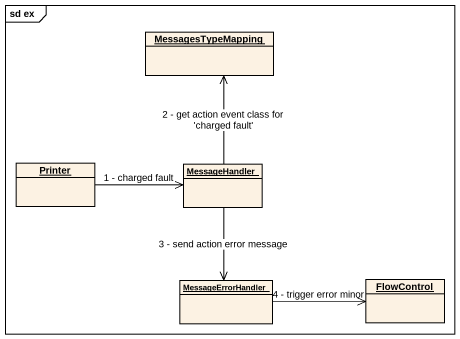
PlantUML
@startuml
mainframe sd ex
hide circle
hide empty members
object MessagesTypeMapping
object Printer
object MessageHandler
object MessageErrorHandler
object FlowControl
Printer -right-> MessageHandler : 1 - charged fault
MessageHandler -up-> MessagesTypeMapping : 2 - get action event class for 'charged fault'
MessageHandler --> MessageErrorHandler : 3 - send action error message
MessageErrorHandler -right-> FlowControl : 4 - trigger error minor
@enduml
